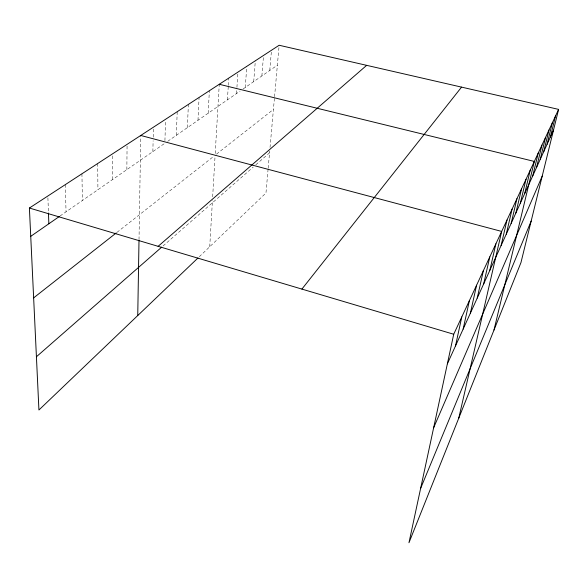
<?xml version="1.0" encoding="UTF-8"?>
<svg xmlns="http://www.w3.org/2000/svg" width="588" height="588" viewBox="0 0 588 588"><rect width="100%" height="100%" fill="white"/><g stroke="black" fill="none" stroke-linecap="round" stroke-linejoin="round"><path stroke-width="0.44" stroke-dasharray="2.94 2.21" d="M112.727 179.443L112.756 153.703M126.854 169.645L127.082 144.369M139.011 239.669L140.752 135.46M152.858 151.601L153.115 140.752M153.196 137.136L153.431 127.192M164.927 140.613L165.551 120.172M176.349 135.299L177.208 111.698M187.381 127.647L188.373 104.429M197.98 120.29L199.082 97.446M208.174 113.219L209.372 90.736M209.732 246.739L212.459 200.28M212.665 196.818L215.105 155.239M215.208 153.468L219.273 84.282M227.409 99.872L228.276 86.252M228.335 85.341L228.791 78.079M236.494 93.566L236.861 88.2M236.927 87.303L237.964 72.103M245.262 87.487L246.798 66.341M253.715 81.622L255.324 60.792M261.873 75.962L263.542 55.434M269.752 70.494L271.48 50.259M268.099 169.087L265.967 192.996L198.648 257.338M268.179 168.19L269.708 151.028M270.024 147.463L274.478 97.623M274.559 96.719L279.146 45.261M163.074 245.953L253.23 167.08M255.817 164.816L269.554 152.806M116.983 232.356L213.738 156.32M216.524 154.122L273.42 109.405M60.057 215.987L164.846 143.281M167.727 141.289L240.147 91.037M243.064 89.008L277.367 65.209M47.907 197.803L48.429 212.128M65.334 184.617L66.04 211.842M81.938 173.791L82.379 200.508M97.726 163.501L97.917 189.718"/><path stroke-width="0.88" d="M137.746 315.543L138.996 240.551M558.6 109.39L453.715 334.249L408.961 542.739L520.961 262.579L558.6 109.39L279.146 45.261L29.4 208.034L38.933 409.99L198.016 257.941M455.487 345.964L461.793 316.925M463.146 329.104L469.408 300.6M470.378 313.176L476.589 285.202M477.221 298.109L483.38 270.649M483.704 283.835L489.804 256.875M489.855 270.289L495.89 243.822M458.736 418.244L501.674 231.429L140.752 135.46M501.101 245.534L507.01 219.986M506.246 234.2L512.097 209.085M511.163 223.374L516.948 198.678M515.86 213.032L521.585 188.741M520.358 203.132L526.017 179.237M524.665 193.658L530.258 170.145M493.986 330.052L534.323 161.435L219.273 84.282M532.75 175.856L538.218 153.078M536.55 167.484L541.96 145.067M540.203 159.444L545.554 137.364M543.716 151.711L549.001 129.963M547.097 144.266L552.323 122.848M550.353 137.1L555.52 115.99M420.626 488.393L531.155 221.095M433.643 427.77L542.202 176.135M447.358 363.854L553.492 130.183M301.909 289.09L461.558 87.12M36.419 356.754L161.707 247.144M158.121 246.328L366.669 65.341M33.641 297.866L116.27 232.921M30.738 236.339L59.315 216.509M29.4 208.034L453.715 334.249M48.459 213.025L48.848 223.771"/></g></svg>
